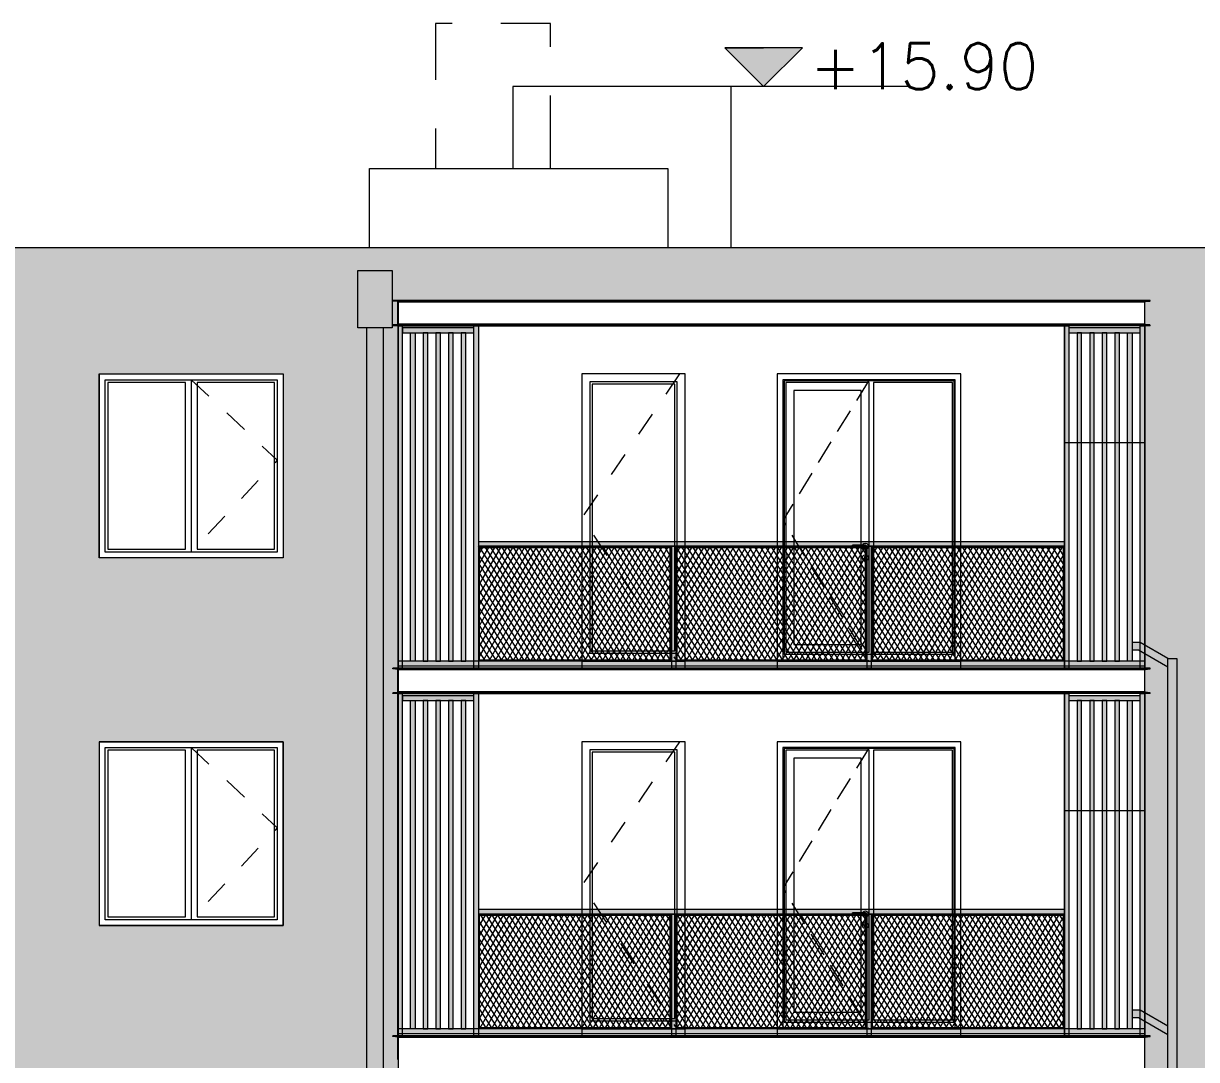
# Model space of a CAD drawing. Header units: metres. Extents: x 476297 to 476657, y 4620828 to 4621206.
# Drawn here: x 476566.92 to 476577.13, y 4621078.88 to 4621087.9 of the extents above; entities that cross this region are included whole.
import ezdxf

# ---------------------------------------------------------------- set-up
doc = ezdxf.new("R2010")
doc.units = ezdxf.units.M
doc.header["$MEASUREMENT"] = 0
for name, pattern in [('Dashed', [0.423333, 0.211667, -0.211667]), ('Hidden Line', [0.3175, 0.211667, -0.105833]), ('Long Dashed', [1.058333, 0.635, -0.423333])]:
    doc.linetypes.add(name, pattern=pattern)
for name, color, linetype in [('0_Pen_No__1', 7, 'Continuous'), ('0_Pen_No__250', 7, 'Continuous'), ('0_Pen_No__7', 7, 'Continuous'), ('2D Drafting - General_Pen_No__30_Pen_No__9_Pen_No__9', 7, 'Continuous'), ('2D Drafting - General_Pen_No__7', 7, 'Continuous'), ('New2D Drafting - General', 7, 'Continuous'), ('New2D Drafting - General_Pen_No__1', 7, 'Continuous'), ('New2D Drafting - General_Pen_No__30_Pen_No__9_Pen_No__9', 7, 'Continuous'), ('NewStructural - Bearing', 7, 'Continuous'), ('Structural - Bearing', 7, 'Continuous'), ('Structural - Bearing_Pen_No__7_Pen_No__7', 7, 'Continuous'), ('zoma_Pen_No__1', 7, 'Continuous')]:
    doc.layers.add(name, color=color, linetype=linetype)
pattern_1 = [(60, (476844.52715, 4621385.791044), (-0.038971143, 0.0225), []), (122.833095, (476844.52715, 4621385.791044), (0.0368060797, 0.01875), [])]

msp = doc.modelspace()

# ---------------------------------------------------------------- hatches: boundary and pattern name
at = {"layer": '0_Pen_No__250', "linetype": 'Continuous', "lineweight": 0}
for color, points in [(142, [(476573.361, 4621087.348), (476573.699, 4621087.685), (476573.024, 4621087.685)]), (250, [(476576.879, 4621082.371), (476576.639, 4621082.509), (476576.569, 4621082.509), (476576.569, 4621082.445), (476576.623, 4621082.445), (476576.879, 4621082.297)]), (250, [(476576.879, 4621071.446), (476576.879, 4621082.371), (476576.959, 4621082.371), (476576.96, 4621071.446)]), (250, [(476576.879, 4621079.097), (476576.879, 4621079.171), (476576.639, 4621079.309), (476576.569, 4621079.309), (476576.569, 4621079.245), (476576.623, 4621079.245)])]:
    msp.add_hatch(color=color, dxfattribs=at).paths.add_polyline_path(points)
at = {"layer": '2D Drafting - General_Pen_No__30_Pen_No__9_Pen_No__9', "linetype": 'Continuous', "lineweight": 0}
h = msp.add_hatch(dxfattribs=at)
h.set_pattern_fill('BRICK___RUNNING_BOND', color=252, style=0, pattern_type=2)
h.set_pattern_definition([(180, (476538.83115, 4621075.4791), (0, 0.06664), []), (90, (476538.83115, 4621075.4791), (0.2448, 0), [0.06664, -0.06664]), (90, (476538.70875, 4621075.54574), (0.2448, 0), [0.06664, -0.06664])])
h.paths.add_polyline_path([(476566.579, 4621079.146), (476566.579, 4621081.646), (476566.579, 4621082.346), (476566.579, 4621084.846), (476566.579, 4621085.945), (476584.049, 4621085.945), (476584.049, 4621085.486), (476584.049, 4621075.846), (476581.979, 4621075.846), (476581.979, 4621075.886), (476581.829, 4621075.886), (476581.829, 4621078.446), (476580.929, 4621078.446), (476580.929, 4621075.886), (476580.129, 4621075.886), (476580.129, 4621078.446), (476578.529, 4621078.446), (476578.529, 4621075.886), (476578.389, 4621075.886), (476578.389, 4621078.866), (476581.829, 4621078.866), (476581.979, 4621078.866), (476581.979, 4621079.086), (476581.829, 4621079.086), (476581.829, 4621081.646), (476580.929, 4621081.646), (476580.929, 4621079.086), (476580.129, 4621079.086), (476580.129, 4621081.646), (476578.529, 4621081.646), (476578.529, 4621079.086), (476578.389, 4621079.086), (476578.389, 4621082.066), (476581.979, 4621082.066), (476581.979, 4621082.286), (476581.829, 4621082.286), (476581.829, 4621084.846), (476580.929, 4621084.846), (476580.929, 4621082.286), (476580.129, 4621082.286), (476580.129, 4621084.846), (476578.529, 4621084.846), (476578.529, 4621082.286), (476578.389, 4621082.286), (476578.389, 4621085.266), (476581.979, 4621085.266), (476581.979, 4621085.486), (476577.579, 4621085.486), (476577.579, 4621085.266), (476577.579, 4621075.846), (476576.679, 4621075.846), (476576.679, 4621085.486), (476570.18, 4621085.486), (476570.179, 4621071.446), (476566.579, 4621071.446), (476566.579, 4621079.146)])
h.paths.add_polyline_path([(476569.179, 4621076.846), (476567.579, 4621076.846), (476567.579, 4621078.446), (476569.179, 4621078.446)], flags=0)
h.paths.add_polyline_path([(476567.579, 4621080.046), (476569.179, 4621080.046), (476569.179, 4621081.646), (476567.579, 4621081.646)], flags=0)
h.paths.add_polyline_path([(476567.579, 4621083.246), (476567.579, 4621084.846), (476569.179, 4621084.846), (476569.179, 4621083.246)], flags=0)
at = {"layer": 'New2D Drafting - General', "linetype": 'Continuous', "lineweight": 0}
h = msp.add_hatch(dxfattribs=at)
h.set_pattern_fill('BATT_INSULATION', style=0, pattern_type=2)
h.set_pattern_definition(pattern_1)
h.paths.add_polyline_path([(476570.889, 4621083.336), (476572.549, 4621083.336), (476572.549, 4621082.356), (476570.889, 4621082.356)])
h = msp.add_hatch(dxfattribs=at)
h.set_pattern_fill('BATT_INSULATION', style=0, pattern_type=2)
h.set_pattern_definition(pattern_1)
h.paths.add_polyline_path([(476572.609, 4621083.336), (476574.249, 4621083.336), (476574.249, 4621082.356), (476572.609, 4621082.356)])
h = msp.add_hatch(dxfattribs=at)
h.set_pattern_fill('BATT_INSULATION', style=0, pattern_type=2)
h.set_pattern_definition(pattern_1)
h.paths.add_polyline_path([(476574.309, 4621083.336), (476575.969, 4621083.336), (476575.969, 4621082.355), (476574.309, 4621082.355)])
h = msp.add_hatch(dxfattribs=at)
h.set_pattern_fill('BATT_INSULATION', style=0, pattern_type=2)
h.set_pattern_definition(pattern_1)
h.paths.add_polyline_path([(476570.889, 4621080.136), (476572.549, 4621080.136), (476572.549, 4621079.156), (476570.889, 4621079.156)])
h = msp.add_hatch(dxfattribs=at)
h.set_pattern_fill('BATT_INSULATION', style=0, pattern_type=2)
h.set_pattern_definition(pattern_1)
h.paths.add_polyline_path([(476572.609, 4621080.136), (476574.249, 4621080.136), (476574.249, 4621079.156), (476572.609, 4621079.156)])
h = msp.add_hatch(dxfattribs=at)
h.set_pattern_fill('BATT_INSULATION', style=0, pattern_type=2)
h.set_pattern_definition(pattern_1)
h.paths.add_polyline_path([(476574.309, 4621080.136), (476575.969, 4621080.136), (476575.969, 4621079.155), (476574.309, 4621079.155)])
at = {"layer": 'New2D Drafting - General_Pen_No__30_Pen_No__9_Pen_No__9', "linetype": 'Continuous', "lineweight": 0}
for points in [[(476570.129, 4621085.246), (476569.829, 4621085.246), (476569.829, 4621085.746), (476570.129, 4621085.746)], [(476569.904, 4621071.446), (476570.054, 4621071.446), (476570.054, 4621085.246), (476569.904, 4621085.246)], [(476570.219, 4621085.266), (476570.18, 4621085.266), (476570.18, 4621082.286), (476570.219, 4621082.286)], [(476570.219, 4621085.246), (476570.219, 4621085.205), (476570.839, 4621085.205), (476570.839, 4621085.246)], [(476570.289, 4621085.205), (476570.329, 4621085.205), (476570.329, 4621082.346), (476570.289, 4621082.346)], [(476570.439, 4621085.205), (476570.399, 4621085.205), (476570.399, 4621082.346), (476570.439, 4621082.346)], [(476570.549, 4621085.205), (476570.509, 4621085.205), (476570.509, 4621082.346), (476570.549, 4621082.346)], [(476570.659, 4621085.205), (476570.619, 4621085.205), (476570.619, 4621082.346), (476570.659, 4621082.346)], [(476570.769, 4621085.205), (476570.729, 4621085.205), (476570.729, 4621082.346), (476570.769, 4621082.346)], [(476570.839, 4621085.266), (476570.879, 4621085.266), (476570.879, 4621082.286), (476570.839, 4621082.286)], [(476575.979, 4621085.266), (476576.019, 4621085.266), (476576.019, 4621082.286), (476575.979, 4621082.286)], [(476576.019, 4621085.246), (476576.019, 4621085.205), (476576.639, 4621085.205), (476576.639, 4621085.246)], [(476576.129, 4621085.205), (476576.089, 4621085.205), (476576.089, 4621082.346), (476576.129, 4621082.346)], [(476576.239, 4621085.205), (476576.199, 4621085.205), (476576.199, 4621082.346), (476576.239, 4621082.346)], [(476576.349, 4621085.205), (476576.309, 4621085.205), (476576.309, 4621082.346), (476576.349, 4621082.346)], [(476576.459, 4621085.205), (476576.419, 4621085.205), (476576.419, 4621082.346), (476576.459, 4621082.346)], [(476576.529, 4621085.205), (476576.569, 4621085.205), (476576.569, 4621082.346), (476576.529, 4621082.346)], [(476576.639, 4621085.266), (476576.679, 4621085.266), (476576.679, 4621082.286), (476576.639, 4621082.286)], [(476570.879, 4621083.386), (476570.879, 4621083.346), (476575.979, 4621083.346), (476575.979, 4621083.386)], [(476570.879, 4621082.345), (476570.889, 4621082.355), (476570.889, 4621083.336), (476570.879, 4621083.346)], [(476572.549, 4621083.336), (476572.559, 4621083.346), (476570.879, 4621083.346), (476570.889, 4621083.336)], [(476572.559, 4621082.345), (476572.549, 4621082.355), (476572.549, 4621083.336), (476572.559, 4621083.346)], [(476572.559, 4621082.285), (476572.599, 4621082.285), (476572.599, 4621083.346), (476572.559, 4621083.346)], [(476574.249, 4621083.336), (476574.259, 4621083.346), (476572.599, 4621083.346), (476572.609, 4621083.336)], [(476572.599, 4621082.346), (476572.609, 4621082.356), (476572.609, 4621083.336), (476572.599, 4621083.346)], [(476574.259, 4621082.345), (476574.249, 4621082.355), (476574.249, 4621083.336), (476574.259, 4621083.346)], [(476574.259, 4621082.285), (476574.299, 4621082.285), (476574.299, 4621083.346), (476574.259, 4621083.346)], [(476575.969, 4621083.336), (476575.979, 4621083.346), (476574.299, 4621083.346), (476574.309, 4621083.336)], [(476574.299, 4621082.346), (476574.309, 4621082.356), (476574.309, 4621083.336), (476574.299, 4621083.346)], [(476575.979, 4621083.346), (476575.969, 4621083.336), (476575.969, 4621082.355), (476575.979, 4621082.346)], [(476570.179, 4621082.346), (476570.179, 4621082.306), (476576.679, 4621082.306), (476576.679, 4621082.346)], [(476572.549, 4621082.356), (476572.559, 4621082.346), (476570.879, 4621082.346), (476570.889, 4621082.356)], [(476574.249, 4621082.356), (476574.259, 4621082.346), (476572.599, 4621082.346), (476572.609, 4621082.356)], [(476575.969, 4621082.355), (476575.979, 4621082.346), (476574.299, 4621082.346), (476574.309, 4621082.356)], [(476570.219, 4621082.066), (476570.179, 4621082.066), (476570.179, 4621079.086), (476570.219, 4621079.086)], [(476570.219, 4621082.046), (476570.219, 4621082.005), (476570.839, 4621082.005), (476570.839, 4621082.046)], [(476570.839, 4621082.066), (476570.879, 4621082.066), (476570.879, 4621079.086), (476570.839, 4621079.086)], [(476575.979, 4621082.066), (476576.019, 4621082.066), (476576.019, 4621079.086), (476575.979, 4621079.086)], [(476576.019, 4621082.046), (476576.019, 4621082.005), (476576.639, 4621082.005), (476576.639, 4621082.046)], [(476576.639, 4621082.066), (476576.679, 4621082.066), (476576.679, 4621079.086), (476576.639, 4621079.086)], [(476570.289, 4621082.005), (476570.329, 4621082.005), (476570.329, 4621079.146), (476570.289, 4621079.146)], [(476570.439, 4621082.005), (476570.399, 4621082.005), (476570.399, 4621079.146), (476570.439, 4621079.146)], [(476570.549, 4621082.005), (476570.509, 4621082.005), (476570.509, 4621079.146), (476570.549, 4621079.146)], [(476570.659, 4621082.005), (476570.619, 4621082.005), (476570.619, 4621079.146), (476570.659, 4621079.146)], [(476570.769, 4621082.005), (476570.729, 4621082.005), (476570.729, 4621079.146), (476570.769, 4621079.146)], [(476576.129, 4621082.005), (476576.089, 4621082.005), (476576.089, 4621079.146), (476576.129, 4621079.146)], [(476576.239, 4621082.005), (476576.199, 4621082.005), (476576.199, 4621079.146), (476576.239, 4621079.146)], [(476576.349, 4621082.005), (476576.309, 4621082.005), (476576.309, 4621079.146), (476576.349, 4621079.146)], [(476576.459, 4621082.005), (476576.419, 4621082.005), (476576.419, 4621079.146), (476576.459, 4621079.146)], [(476576.529, 4621082.005), (476576.569, 4621082.005), (476576.569, 4621079.146), (476576.529, 4621079.146)], [(476570.879, 4621080.186), (476570.879, 4621080.146), (476575.979, 4621080.146), (476575.979, 4621080.186)], [(476570.879, 4621079.145), (476570.889, 4621079.155), (476570.889, 4621080.136), (476570.879, 4621080.146)], [(476572.549, 4621080.136), (476572.559, 4621080.146), (476570.879, 4621080.146), (476570.889, 4621080.136)], [(476572.559, 4621079.145), (476572.549, 4621079.155), (476572.549, 4621080.136), (476572.559, 4621080.146)], [(476572.559, 4621079.085), (476572.599, 4621079.085), (476572.599, 4621080.146), (476572.559, 4621080.146)], [(476574.249, 4621080.136), (476574.259, 4621080.146), (476572.599, 4621080.146), (476572.609, 4621080.136)], [(476572.599, 4621079.146), (476572.609, 4621079.156), (476572.609, 4621080.136), (476572.599, 4621080.146)], [(476574.259, 4621079.145), (476574.249, 4621079.155), (476574.249, 4621080.136), (476574.259, 4621080.146)], [(476574.259, 4621079.085), (476574.299, 4621079.085), (476574.299, 4621080.146), (476574.259, 4621080.146)], [(476575.969, 4621080.136), (476575.979, 4621080.146), (476574.299, 4621080.146), (476574.309, 4621080.136)], [(476574.299, 4621079.146), (476574.309, 4621079.156), (476574.309, 4621080.136), (476574.299, 4621080.146)], [(476575.979, 4621080.146), (476575.969, 4621080.136), (476575.969, 4621079.155), (476575.979, 4621079.146)], [(476572.549, 4621079.156), (476572.559, 4621079.146), (476570.879, 4621079.146), (476570.889, 4621079.156)], [(476574.249, 4621079.156), (476574.259, 4621079.146), (476572.599, 4621079.146), (476572.609, 4621079.156)], [(476575.969, 4621079.155), (476575.979, 4621079.146), (476574.299, 4621079.146), (476574.309, 4621079.156)], [(476570.179, 4621079.146), (476570.179, 4621079.106), (476576.679, 4621079.106), (476576.679, 4621079.146)]]:
    msp.add_hatch(color=255, dxfattribs=at).paths.add_polyline_path(points)

# ---------------------------------------------------------------- linework, layer by layer
at = {"layer": '0_Pen_No__1', "color": 7, "linetype": 'Continuous', "lineweight": 0, "flags": 128}
for points in [[(476573.361, 4621087.348), (476573.024, 4621087.685), (476573.361, 4621087.685)], [(476573.361, 4621087.348), (476573.699, 4621087.685), (476573.361, 4621087.685)], [(476574.623, 4621087.347), (476573.023, 4621087.348)]]:
    msp.add_lwpolyline(points, dxfattribs=at)
at = {"layer": '0_Pen_No__250', "color": 142, "linetype": 'Continuous', "lineweight": 0, "flags": 128}
msp.add_lwpolyline([(476573.361, 4621087.348), (476573.699, 4621087.685), (476573.024, 4621087.685)], close=True, dxfattribs=at)
at = {"layer": '0_Pen_No__250', "color": 7, "linetype": 'Continuous', "lineweight": 0, "flags": 128}
for points in [[(476576.879, 4621082.371), (476576.639, 4621082.509), (476576.569, 4621082.509), (476576.569, 4621082.445), (476576.623, 4621082.445), (476576.879, 4621082.297)], [(476576.879, 4621071.446), (476576.879, 4621082.371), (476576.959, 4621082.371), (476576.96, 4621071.446)], [(476576.879, 4621079.097), (476576.879, 4621079.171), (476576.639, 4621079.309), (476576.569, 4621079.309), (476576.569, 4621079.245), (476576.623, 4621079.245)]]:
    msp.add_lwpolyline(points, close=True, dxfattribs=at)
at = {"layer": '0_Pen_No__7', "color": 7, "linetype": 'Continuous', "lineweight": 0, "flags": 128}
for points in [[(476567.58, 4621084.846), (476569.18, 4621084.846), (476569.18, 4621083.246), (476567.58, 4621083.246)], [(476567.58, 4621081.646), (476569.18, 4621081.646), (476569.18, 4621080.046), (476567.58, 4621080.046)]]:
    msp.add_lwpolyline(points, close=True, dxfattribs=at)
at = {"layer": '2D Drafting - General_Pen_No__30_Pen_No__9_Pen_No__9', "color": 7, "linetype": 'Continuous', "lineweight": 0, "flags": 128}
for points in [[(476566.579, 4621085.945), (476584.049, 4621085.945), (476584.049, 4621085.486), (476584.049, 4621075.846)], [(476576.679, 4621075.846), (476576.679, 4621085.486), (476570.18, 4621085.486), (476570.179, 4621071.446)]]:
    msp.add_lwpolyline(points, dxfattribs=at)
for points in [[(476570.18, 4621085.266), (476575.979, 4621085.266), (476575.979, 4621082.286), (476575.079, 4621082.286), (476575.079, 4621084.846), (476573.479, 4621084.846), (476573.479, 4621082.286), (476572.679, 4621082.286), (476572.679, 4621084.846), (476571.779, 4621084.846), (476571.779, 4621082.286), (476570.18, 4621082.286)], [(476567.579, 4621083.246), (476567.579, 4621084.846), (476569.179, 4621084.846), (476569.179, 4621083.246)], [(476575.979, 4621079.086), (476575.079, 4621079.086), (476575.079, 4621081.646), (476573.479, 4621081.646), (476573.479, 4621079.086), (476572.679, 4621079.086), (476572.679, 4621081.646), (476571.779, 4621081.646), (476571.779, 4621079.086), (476570.179, 4621079.086), (476570.179, 4621082.066), (476575.979, 4621082.066)], [(476567.579, 4621080.046), (476569.179, 4621080.046), (476569.179, 4621081.646), (476567.579, 4621081.646)]]:
    msp.add_lwpolyline(points, close=True, dxfattribs=at)
at = {"layer": '2D Drafting - General_Pen_No__7', "color": 7, "linetype": 'Dashed', "lineweight": 0, "flags": 128}
for points in [[(476568.379, 4621084.796), (476569.129, 4621084.096), (476568.38, 4621083.296)], [(476572.628, 4621084.846), (476571.78, 4621083.597), (476572.606, 4621082.346)], [(476572.628, 4621081.646), (476571.78, 4621080.397), (476572.606, 4621079.146)], [(476568.379, 4621081.596), (476569.129, 4621080.896), (476568.38, 4621080.096)]]:
    msp.add_lwpolyline(points, dxfattribs=at)
at = {"layer": '2D Drafting - General_Pen_No__7', "color": 7, "linetype": 'Continuous', "lineweight": 0, "flags": 128}
for points in [[(476572.679, 4621084.846), (476571.779, 4621084.846), (476571.779, 4621082.346), (476572.679, 4621082.346)], [(476572.609, 4621084.776), (476571.849, 4621084.776), (476571.849, 4621082.416), (476572.609, 4621082.416)], [(476575.029, 4621084.796), (476573.529, 4621084.796), (476573.529, 4621082.346), (476575.029, 4621082.346)], [(476575.019, 4621084.786), (476573.539, 4621084.786), (476573.539, 4621082.406), (476575.019, 4621082.406)], [(476574.279, 4621084.771), (476573.554, 4621084.771), (476573.554, 4621082.426), (476574.279, 4621082.426)], [(476575.004, 4621084.771), (476574.319, 4621084.771), (476574.319, 4621082.426), (476575.004, 4621082.426)], [(476572.589, 4621084.756), (476571.869, 4621084.756), (476571.869, 4621082.436), (476572.589, 4621082.436)], [(476574.209, 4621084.701), (476573.624, 4621084.701), (476573.624, 4621082.491), (476574.209, 4621082.491)], [(476572.679, 4621081.646), (476571.779, 4621081.646), (476571.779, 4621079.146), (476572.679, 4621079.146)], [(476572.609, 4621081.576), (476571.849, 4621081.576), (476571.849, 4621079.216), (476572.609, 4621079.216)], [(476572.589, 4621081.556), (476571.869, 4621081.556), (476571.869, 4621079.236), (476572.589, 4621079.236)], [(476575.029, 4621081.596), (476573.529, 4621081.596), (476573.529, 4621079.146), (476575.029, 4621079.146)], [(476575.019, 4621081.586), (476573.539, 4621081.586), (476573.539, 4621079.206), (476575.019, 4621079.206)], [(476574.279, 4621081.571), (476573.554, 4621081.571), (476573.554, 4621079.226), (476574.279, 4621079.226)], [(476574.209, 4621081.501), (476573.624, 4621081.501), (476573.624, 4621079.291), (476574.209, 4621079.291)], [(476575.004, 4621081.571), (476574.319, 4621081.571), (476574.319, 4621079.226), (476575.004, 4621079.226)]]:
    msp.add_lwpolyline(points, close=True, dxfattribs=at)
for points in [[(476573.483, 4621082.346), (476575.079, 4621082.346), (476575.079, 4621084.846), (476573.479, 4621084.846)], [(476573.479, 4621084.846), (476573.479, 4621082.346), (476573.483, 4621082.346)], [(476573.483, 4621079.146), (476575.079, 4621079.146), (476575.079, 4621081.646), (476573.479, 4621081.646)], [(476573.479, 4621081.646), (476573.479, 4621079.146), (476573.483, 4621079.146)]]:
    msp.add_lwpolyline(points, dxfattribs=at)
at = {"layer": '2D Drafting - General_Pen_No__7', "color": 7, "linetype": 'Hidden Line', "lineweight": 0, "flags": 128}
for points in [[(476574.279, 4621084.796), (476573.529, 4621083.571), (476574.278, 4621082.347)], [(476574.279, 4621081.596), (476573.529, 4621080.371), (476574.278, 4621079.147)]]:
    msp.add_lwpolyline(points, dxfattribs=at)
at = {"layer": 'New2D Drafting - General', "color": 7, "linetype": 'Continuous', "lineweight": 0, "flags": 128}
for points in [[(476570.889, 4621083.336), (476572.549, 4621083.336), (476572.549, 4621082.356), (476570.889, 4621082.356)], [(476572.609, 4621083.336), (476574.249, 4621083.336), (476574.249, 4621082.356), (476572.609, 4621082.356)], [(476574.309, 4621083.336), (476575.969, 4621083.336), (476575.969, 4621082.355), (476574.309, 4621082.355)], [(476570.889, 4621080.136), (476572.549, 4621080.136), (476572.549, 4621079.156), (476570.889, 4621079.156)], [(476572.609, 4621080.136), (476574.249, 4621080.136), (476574.249, 4621079.156), (476572.609, 4621079.156)], [(476574.309, 4621080.136), (476575.969, 4621080.136), (476575.969, 4621079.155), (476574.309, 4621079.155)]]:
    msp.add_lwpolyline(points, close=True, dxfattribs=at)
at = {"layer": 'New2D Drafting - General_Pen_No__1', "color": 252, "linetype": 'Long Dashed', "lineweight": 0, "flags": 128}
msp.add_lwpolyline([(476571.506, 4621086.635), (476571.506, 4621087.896), (476570.506, 4621087.896), (476570.506, 4621086.635)], dxfattribs=at)
at = {"layer": 'New2D Drafting - General_Pen_No__30_Pen_No__9_Pen_No__9', "color": 7, "linetype": 'Continuous', "lineweight": 0, "flags": 128}
for points in [[(476570.129, 4621085.246), (476569.829, 4621085.246), (476569.829, 4621085.746), (476570.129, 4621085.746)], [(476569.904, 4621071.446), (476570.054, 4621071.446), (476570.054, 4621085.246), (476569.904, 4621085.246)], [(476570.219, 4621085.266), (476570.18, 4621085.266), (476570.18, 4621082.286), (476570.219, 4621082.286)], [(476570.219, 4621085.246), (476570.219, 4621085.205), (476570.839, 4621085.205), (476570.839, 4621085.246)], [(476570.289, 4621085.205), (476570.329, 4621085.205), (476570.329, 4621082.346), (476570.289, 4621082.346)], [(476570.439, 4621085.205), (476570.399, 4621085.205), (476570.399, 4621082.346), (476570.439, 4621082.346)], [(476570.549, 4621085.205), (476570.509, 4621085.205), (476570.509, 4621082.346), (476570.549, 4621082.346)], [(476570.659, 4621085.205), (476570.619, 4621085.205), (476570.619, 4621082.346), (476570.659, 4621082.346)], [(476570.769, 4621085.205), (476570.729, 4621085.205), (476570.729, 4621082.346), (476570.769, 4621082.346)], [(476570.839, 4621085.266), (476570.879, 4621085.266), (476570.879, 4621082.286), (476570.839, 4621082.286)], [(476575.979, 4621085.266), (476576.019, 4621085.266), (476576.019, 4621082.286), (476575.979, 4621082.286)], [(476576.019, 4621085.246), (476576.019, 4621085.205), (476576.639, 4621085.205), (476576.639, 4621085.246)], [(476576.129, 4621085.205), (476576.089, 4621085.205), (476576.089, 4621082.346), (476576.129, 4621082.346)], [(476576.239, 4621085.205), (476576.199, 4621085.205), (476576.199, 4621082.346), (476576.239, 4621082.346)], [(476576.349, 4621085.205), (476576.309, 4621085.205), (476576.309, 4621082.346), (476576.349, 4621082.346)], [(476576.459, 4621085.205), (476576.419, 4621085.205), (476576.419, 4621082.346), (476576.459, 4621082.346)], [(476576.529, 4621085.205), (476576.569, 4621085.205), (476576.569, 4621082.346), (476576.529, 4621082.346)], [(476576.639, 4621085.266), (476576.679, 4621085.266), (476576.679, 4621082.286), (476576.639, 4621082.286)], [(476575.979, 4621082.286), (476576.679, 4621082.286), (476576.679, 4621084.245), (476575.979, 4621084.245)], [(476570.879, 4621083.386), (476570.879, 4621083.346), (476575.979, 4621083.346), (476575.979, 4621083.386)], [(476570.879, 4621082.345), (476570.889, 4621082.355), (476570.889, 4621083.336), (476570.879, 4621083.346)], [(476572.549, 4621083.336), (476572.559, 4621083.346), (476570.879, 4621083.346), (476570.889, 4621083.336)], [(476572.559, 4621082.345), (476572.549, 4621082.355), (476572.549, 4621083.336), (476572.559, 4621083.346)], [(476572.559, 4621082.285), (476572.599, 4621082.285), (476572.599, 4621083.346), (476572.559, 4621083.346)], [(476574.249, 4621083.336), (476574.259, 4621083.346), (476572.599, 4621083.346), (476572.609, 4621083.336)], [(476572.599, 4621082.346), (476572.609, 4621082.356), (476572.609, 4621083.336), (476572.599, 4621083.346)], [(476574.259, 4621082.345), (476574.249, 4621082.355), (476574.249, 4621083.336), (476574.259, 4621083.346)], [(476574.259, 4621082.285), (476574.299, 4621082.285), (476574.299, 4621083.346), (476574.259, 4621083.346)], [(476575.969, 4621083.336), (476575.979, 4621083.346), (476574.299, 4621083.346), (476574.309, 4621083.336)], [(476574.299, 4621082.346), (476574.309, 4621082.356), (476574.309, 4621083.336), (476574.299, 4621083.346)], [(476575.979, 4621083.346), (476575.969, 4621083.336), (476575.969, 4621082.355), (476575.979, 4621082.346)], [(476570.179, 4621082.346), (476570.179, 4621082.306), (476576.679, 4621082.306), (476576.679, 4621082.346)], [(476572.549, 4621082.356), (476572.559, 4621082.346), (476570.879, 4621082.346), (476570.889, 4621082.356)], [(476574.249, 4621082.356), (476574.259, 4621082.346), (476572.599, 4621082.346), (476572.609, 4621082.356)], [(476575.969, 4621082.355), (476575.979, 4621082.346), (476574.299, 4621082.346), (476574.309, 4621082.356)], [(476570.219, 4621082.066), (476570.179, 4621082.066), (476570.179, 4621079.086), (476570.219, 4621079.086)], [(476570.219, 4621082.046), (476570.219, 4621082.005), (476570.839, 4621082.005), (476570.839, 4621082.046)], [(476570.839, 4621082.066), (476570.879, 4621082.066), (476570.879, 4621079.086), (476570.839, 4621079.086)], [(476575.979, 4621082.066), (476576.019, 4621082.066), (476576.019, 4621079.086), (476575.979, 4621079.086)], [(476576.019, 4621082.046), (476576.019, 4621082.005), (476576.639, 4621082.005), (476576.639, 4621082.046)], [(476576.639, 4621082.066), (476576.679, 4621082.066), (476576.679, 4621079.086), (476576.639, 4621079.086)], [(476570.289, 4621082.005), (476570.329, 4621082.005), (476570.329, 4621079.146), (476570.289, 4621079.146)], [(476570.439, 4621082.005), (476570.399, 4621082.005), (476570.399, 4621079.146), (476570.439, 4621079.146)], [(476570.549, 4621082.005), (476570.509, 4621082.005), (476570.509, 4621079.146), (476570.549, 4621079.146)], [(476570.659, 4621082.005), (476570.619, 4621082.005), (476570.619, 4621079.146), (476570.659, 4621079.146)], [(476570.769, 4621082.005), (476570.729, 4621082.005), (476570.729, 4621079.146), (476570.769, 4621079.146)], [(476576.129, 4621082.005), (476576.089, 4621082.005), (476576.089, 4621079.146), (476576.129, 4621079.146)], [(476576.239, 4621082.005), (476576.199, 4621082.005), (476576.199, 4621079.146), (476576.239, 4621079.146)], [(476576.349, 4621082.005), (476576.309, 4621082.005), (476576.309, 4621079.146), (476576.349, 4621079.146)], [(476576.459, 4621082.005), (476576.419, 4621082.005), (476576.419, 4621079.146), (476576.459, 4621079.146)], [(476576.529, 4621082.005), (476576.569, 4621082.005), (476576.569, 4621079.146), (476576.529, 4621079.146)], [(476575.979, 4621079.086), (476576.679, 4621079.086), (476576.679, 4621081.045), (476575.979, 4621081.045)], [(476570.879, 4621080.186), (476570.879, 4621080.146), (476575.979, 4621080.146), (476575.979, 4621080.186)], [(476570.879, 4621079.145), (476570.889, 4621079.155), (476570.889, 4621080.136), (476570.879, 4621080.146)], [(476572.549, 4621080.136), (476572.559, 4621080.146), (476570.879, 4621080.146), (476570.889, 4621080.136)], [(476572.559, 4621079.145), (476572.549, 4621079.155), (476572.549, 4621080.136), (476572.559, 4621080.146)], [(476572.559, 4621079.085), (476572.599, 4621079.085), (476572.599, 4621080.146), (476572.559, 4621080.146)], [(476574.249, 4621080.136), (476574.259, 4621080.146), (476572.599, 4621080.146), (476572.609, 4621080.136)], [(476572.599, 4621079.146), (476572.609, 4621079.156), (476572.609, 4621080.136), (476572.599, 4621080.146)], [(476574.259, 4621079.145), (476574.249, 4621079.155), (476574.249, 4621080.136), (476574.259, 4621080.146)], [(476574.259, 4621079.085), (476574.299, 4621079.085), (476574.299, 4621080.146), (476574.259, 4621080.146)], [(476575.969, 4621080.136), (476575.979, 4621080.146), (476574.299, 4621080.146), (476574.309, 4621080.136)], [(476574.299, 4621079.146), (476574.309, 4621079.156), (476574.309, 4621080.136), (476574.299, 4621080.146)], [(476575.979, 4621080.146), (476575.969, 4621080.136), (476575.969, 4621079.155), (476575.979, 4621079.146)], [(476572.549, 4621079.156), (476572.559, 4621079.146), (476570.879, 4621079.146), (476570.889, 4621079.156)], [(476574.249, 4621079.156), (476574.259, 4621079.146), (476572.599, 4621079.146), (476572.609, 4621079.156)], [(476575.969, 4621079.155), (476575.979, 4621079.146), (476574.299, 4621079.146), (476574.309, 4621079.156)], [(476570.179, 4621079.146), (476570.179, 4621079.106), (476576.679, 4621079.106), (476576.679, 4621079.146)]]:
    msp.add_lwpolyline(points, close=True, dxfattribs=at)
at = {"layer": 'NewStructural - Bearing', "color": 7, "linetype": 'Continuous', "lineweight": 0}
for p, q in [((476574.131, 4621083.353), (476574.128, 4621083.346)), ((476574.128, 4621083.346), (476574.131, 4621083.339)), ((476574.132, 4621083.353), (476574.129, 4621083.346)), ((476574.129, 4621083.346), (476574.132, 4621083.339)), ((476574.138, 4621083.356), (476574.131, 4621083.353)), ((476574.131, 4621083.339), (476574.138, 4621083.336)), ((476574.137, 4621083.353), (476574.135, 4621083.346)), ((476574.135, 4621083.346), (476574.137, 4621083.339)), ((476574.139, 4621083.356), (476574.138, 4621083.356)), ((476574.139, 4621083.336), (476574.138, 4621083.336)), ((476574.142, 4621083.356), (476574.139, 4621083.356)), ((476574.142, 4621083.336), (476574.139, 4621083.336)), ((476574.147, 4621083.356), (476574.142, 4621083.356)), ((476574.147, 4621083.336), (476574.142, 4621083.336)), ((476574.144, 4621083.353), (476574.143, 4621083.346)), ((476574.143, 4621083.346), (476574.144, 4621083.339)), ((476574.153, 4621083.356), (476574.147, 4621083.356)), ((476574.153, 4621083.336), (476574.147, 4621083.336)), ((476574.233, 4621083.356), (476574.153, 4621083.356)), ((476574.233, 4621083.336), (476574.153, 4621083.336)), ((476574.223, 4621083.356), (476574.224, 4621083.359)), ((476574.224, 4621083.332), (476574.223, 4621083.336)), ((476574.224, 4621083.359), (476574.234, 4621083.369)), ((476574.238, 4621083.356), (476574.233, 4621083.356)), ((476574.238, 4621083.336), (476574.233, 4621083.336)), ((476574.234, 4621083.369), (476574.248, 4621083.373)), ((476574.243, 4621083.356), (476574.238, 4621083.356)), ((476574.243, 4621083.336), (476574.238, 4621083.336)), ((476574.241, 4621083.353), (476574.242, 4621083.346)), ((476574.242, 4621083.346), (476574.241, 4621083.339)), ((476574.247, 4621083.356), (476574.243, 4621083.356)), ((476574.247, 4621083.336), (476574.243, 4621083.336)), ((476574.248, 4621083.356), (476574.247, 4621083.356)), ((476574.248, 4621083.336), (476574.247, 4621083.336)), ((476574.248, 4621083.373), (476574.261, 4621083.369)), ((476574.248, 4621083.356), (476574.255, 4621083.353)), ((476574.248, 4621083.353), (476574.251, 4621083.346)), ((476574.251, 4621083.346), (476574.248, 4621083.339)), ((476574.255, 4621083.339), (476574.248, 4621083.336)), ((476574.253, 4621083.353), (476574.256, 4621083.346)), ((476574.256, 4621083.346), (476574.253, 4621083.339)), ((476574.255, 4621083.353), (476574.258, 4621083.346)), ((476574.258, 4621083.346), (476574.255, 4621083.339)), ((476574.261, 4621083.369), (476574.271, 4621083.359)), ((476574.271, 4621083.359), (476574.275, 4621083.346)), ((476574.275, 4621083.346), (476574.271, 4621083.332)), ((476574.221, 4621083.246), (476574.224, 4621083.259)), ((476574.224, 4621083.232), (476574.221, 4621083.246)), ((476574.234, 4621083.322), (476574.224, 4621083.332)), ((476574.224, 4621083.259), (476574.234, 4621083.269)), ((476574.234, 4621083.222), (476574.224, 4621083.232)), ((476574.248, 4621083.319), (476574.234, 4621083.322)), ((476574.234, 4621083.269), (476574.248, 4621083.273)), ((476574.241, 4621083.257), (476574.24, 4621083.255)), ((476574.24, 4621083.255), (476574.243, 4621083.25)), ((476574.241, 4621083.257), (476574.242, 4621083.261)), ((476574.248, 4621083.263), (476574.242, 4621083.261)), ((476574.243, 4621083.25), (476574.243, 4621083.249)), ((476574.243, 4621083.249), (476574.243, 4621083.246)), ((476574.243, 4621083.246), (476574.243, 4621083.243)), ((476574.243, 4621083.243), (476574.243, 4621083.237)), ((476574.243, 4621083.237), (476574.243, 4621083.233)), ((476574.243, 4621083.233), (476574.244, 4621083.23)), ((476574.261, 4621083.322), (476574.248, 4621083.319)), ((476574.248, 4621083.273), (476574.261, 4621083.269)), ((476574.253, 4621083.261), (476574.248, 4621083.263)), ((476574.251, 4621083.23), (476574.253, 4621083.233)), ((476574.254, 4621083.257), (476574.253, 4621083.261)), ((476574.253, 4621083.25), (476574.255, 4621083.255)), ((476574.253, 4621083.249), (476574.253, 4621083.25)), ((476574.253, 4621083.249), (476574.253, 4621083.246)), ((476574.253, 4621083.246), (476574.253, 4621083.243)), ((476574.253, 4621083.243), (476574.253, 4621083.237)), ((476574.253, 4621083.237), (476574.253, 4621083.233)), ((476574.254, 4621083.257), (476574.255, 4621083.255)), ((476574.271, 4621083.332), (476574.261, 4621083.322)), ((476574.261, 4621083.269), (476574.271, 4621083.259)), ((476574.271, 4621083.232), (476574.261, 4621083.222)), ((476574.271, 4621083.259), (476574.275, 4621083.246)), ((476574.275, 4621083.246), (476574.271, 4621083.232)), ((476574.248, 4621083.219), (476574.234, 4621083.222)), ((476574.244, 4621083.23), (476574.248, 4621083.228)), ((476574.248, 4621083.228), (476574.251, 4621083.23)), ((476574.261, 4621083.222), (476574.248, 4621083.219)), ((476574.224, 4621080.159), (476574.234, 4621080.169)), ((476574.234, 4621080.169), (476574.248, 4621080.173)), ((476574.248, 4621080.173), (476574.261, 4621080.169)), ((476574.261, 4621080.169), (476574.271, 4621080.159)), ((476574.131, 4621080.153), (476574.128, 4621080.146)), ((476574.128, 4621080.146), (476574.131, 4621080.139)), ((476574.132, 4621080.153), (476574.129, 4621080.146)), ((476574.129, 4621080.146), (476574.132, 4621080.139)), ((476574.138, 4621080.156), (476574.131, 4621080.153)), ((476574.131, 4621080.139), (476574.138, 4621080.136)), ((476574.137, 4621080.153), (476574.135, 4621080.146)), ((476574.135, 4621080.146), (476574.137, 4621080.139)), ((476574.139, 4621080.156), (476574.138, 4621080.156)), ((476574.139, 4621080.136), (476574.138, 4621080.136)), ((476574.142, 4621080.156), (476574.139, 4621080.156)), ((476574.142, 4621080.136), (476574.139, 4621080.136)), ((476574.147, 4621080.156), (476574.142, 4621080.156)), ((476574.147, 4621080.136), (476574.142, 4621080.136)), ((476574.144, 4621080.153), (476574.143, 4621080.146)), ((476574.143, 4621080.146), (476574.144, 4621080.139)), ((476574.153, 4621080.156), (476574.147, 4621080.156)), ((476574.153, 4621080.136), (476574.147, 4621080.136)), ((476574.233, 4621080.156), (476574.153, 4621080.156)), ((476574.233, 4621080.136), (476574.153, 4621080.136)), ((476574.223, 4621080.156), (476574.224, 4621080.159)), ((476574.224, 4621080.132), (476574.223, 4621080.136)), ((476574.234, 4621080.122), (476574.224, 4621080.132)), ((476574.224, 4621080.059), (476574.234, 4621080.069)), ((476574.238, 4621080.156), (476574.233, 4621080.156)), ((476574.238, 4621080.136), (476574.233, 4621080.136)), ((476574.248, 4621080.119), (476574.234, 4621080.122)), ((476574.234, 4621080.069), (476574.248, 4621080.073)), ((476574.243, 4621080.156), (476574.238, 4621080.156)), ((476574.243, 4621080.136), (476574.238, 4621080.136)), ((476574.241, 4621080.153), (476574.242, 4621080.146)), ((476574.242, 4621080.146), (476574.241, 4621080.139)), ((476574.247, 4621080.156), (476574.243, 4621080.156)), ((476574.247, 4621080.136), (476574.243, 4621080.136)), ((476574.248, 4621080.156), (476574.247, 4621080.156)), ((476574.248, 4621080.136), (476574.247, 4621080.136)), ((476574.248, 4621080.156), (476574.255, 4621080.153)), ((476574.248, 4621080.153), (476574.251, 4621080.146)), ((476574.251, 4621080.146), (476574.248, 4621080.139)), ((476574.255, 4621080.139), (476574.248, 4621080.136)), ((476574.261, 4621080.122), (476574.248, 4621080.119)), ((476574.248, 4621080.073), (476574.261, 4621080.069)), ((476574.253, 4621080.153), (476574.256, 4621080.146)), ((476574.256, 4621080.146), (476574.253, 4621080.139)), ((476574.255, 4621080.153), (476574.258, 4621080.146)), ((476574.258, 4621080.146), (476574.255, 4621080.139)), ((476574.271, 4621080.132), (476574.261, 4621080.122)), ((476574.261, 4621080.069), (476574.271, 4621080.059)), ((476574.271, 4621080.159), (476574.275, 4621080.146)), ((476574.275, 4621080.146), (476574.271, 4621080.132)), ((476574.221, 4621080.046), (476574.224, 4621080.059)), ((476574.224, 4621080.032), (476574.221, 4621080.046)), ((476574.234, 4621080.022), (476574.224, 4621080.032)), ((476574.248, 4621080.019), (476574.234, 4621080.022)), ((476574.241, 4621080.057), (476574.24, 4621080.055)), ((476574.24, 4621080.055), (476574.243, 4621080.05)), ((476574.241, 4621080.057), (476574.242, 4621080.061)), ((476574.248, 4621080.063), (476574.242, 4621080.061)), ((476574.243, 4621080.05), (476574.243, 4621080.049)), ((476574.243, 4621080.049), (476574.243, 4621080.046)), ((476574.243, 4621080.046), (476574.243, 4621080.043)), ((476574.243, 4621080.043), (476574.243, 4621080.037)), ((476574.243, 4621080.037), (476574.243, 4621080.033)), ((476574.243, 4621080.033), (476574.244, 4621080.03)), ((476574.244, 4621080.03), (476574.248, 4621080.028)), ((476574.253, 4621080.061), (476574.248, 4621080.063)), ((476574.248, 4621080.028), (476574.251, 4621080.03)), ((476574.261, 4621080.022), (476574.248, 4621080.019)), ((476574.251, 4621080.03), (476574.253, 4621080.033)), ((476574.254, 4621080.057), (476574.253, 4621080.061)), ((476574.253, 4621080.05), (476574.255, 4621080.055)), ((476574.253, 4621080.049), (476574.253, 4621080.05)), ((476574.253, 4621080.049), (476574.253, 4621080.046)), ((476574.253, 4621080.046), (476574.253, 4621080.043)), ((476574.253, 4621080.043), (476574.253, 4621080.037)), ((476574.253, 4621080.037), (476574.253, 4621080.033)), ((476574.254, 4621080.057), (476574.255, 4621080.055)), ((476574.271, 4621080.032), (476574.261, 4621080.022)), ((476574.271, 4621080.059), (476574.275, 4621080.046)), ((476574.275, 4621080.046), (476574.271, 4621080.032))]:
    msp.add_line(p, q, dxfattribs=at)
for points in [[(476573.079, 4621085.945), (476573.079, 4621087.348), (476571.179, 4621087.348), (476571.179, 4621086.635)], [(476569.93, 4621085.945), (476569.93, 4621086.635), (476572.529, 4621086.635), (476572.529, 4621085.945)]]:
    msp.add_lwpolyline(points, dxfattribs=at)
at = {"layer": 'Structural - Bearing', "color": 7, "linetype": 'Continuous', "lineweight": 0}
for p, q in [((476570.133, 4621085.483), (476570.133, 4621085.486)), ((476576.726, 4621085.486), (476570.133, 4621085.486)), ((476570.133, 4621085.481), (476570.133, 4621085.483)), ((476576.726, 4621085.483), (476570.133, 4621085.483)), ((476570.135, 4621085.48), (476570.133, 4621085.481)), ((476570.136, 4621085.479), (476570.135, 4621085.48)), ((476570.137, 4621085.479), (476570.136, 4621085.479)), ((476570.175, 4621085.475), (476570.137, 4621085.479)), ((476576.721, 4621085.479), (476570.137, 4621085.479)), ((476576.684, 4621085.475), (476576.721, 4621085.479)), ((476576.721, 4621085.479), (476576.722, 4621085.479)), ((476576.722, 4621085.479), (476576.724, 4621085.48)), ((476576.724, 4621085.48), (476576.725, 4621085.481)), ((476576.725, 4621085.481), (476576.726, 4621085.483)), ((476576.726, 4621085.483), (476576.726, 4621085.486)), ((476570.176, 4621085.475), (476570.175, 4621085.475)), ((476576.684, 4621085.475), (476570.175, 4621085.475)), ((476570.178, 4621085.474), (476570.176, 4621085.475)), ((476570.179, 4621085.473), (476570.178, 4621085.474)), ((476570.179, 4621085.471), (476570.179, 4621085.473)), ((476570.179, 4621085.28), (476570.179, 4621085.471)), ((476576.679, 4621085.471), (476570.179, 4621085.471)), ((476576.679, 4621085.471), (476576.68, 4621085.473)), ((476576.679, 4621085.28), (476576.679, 4621085.471)), ((476576.68, 4621085.473), (476576.681, 4621085.474)), ((476576.681, 4621085.474), (476576.683, 4621085.475)), ((476576.683, 4621085.475), (476576.684, 4621085.475)), ((476570.137, 4621085.272), (476570.175, 4621085.276)), ((476570.175, 4621085.276), (476570.176, 4621085.276)), ((476576.684, 4621085.276), (476570.175, 4621085.276)), ((476570.176, 4621085.276), (476570.178, 4621085.277)), ((476570.178, 4621085.277), (476570.179, 4621085.278)), ((476570.179, 4621085.278), (476570.179, 4621085.28)), ((476576.679, 4621085.28), (476570.179, 4621085.28)), ((476576.68, 4621085.278), (476576.679, 4621085.28)), ((476576.681, 4621085.277), (476576.68, 4621085.278)), ((476576.683, 4621085.276), (476576.681, 4621085.277)), ((476576.684, 4621085.276), (476576.683, 4621085.276)), ((476576.721, 4621085.272), (476576.684, 4621085.276)), ((476570.133, 4621085.27), (476570.135, 4621085.271)), ((476570.133, 4621085.268), (476570.133, 4621085.27)), ((476570.133, 4621085.266), (476570.133, 4621085.268)), ((476576.726, 4621085.268), (476570.133, 4621085.268)), ((476576.726, 4621085.266), (476570.133, 4621085.266)), ((476570.135, 4621085.271), (476570.136, 4621085.272)), ((476570.136, 4621085.272), (476570.137, 4621085.272)), ((476576.721, 4621085.272), (476570.137, 4621085.272)), ((476576.722, 4621085.272), (476576.721, 4621085.272)), ((476576.724, 4621085.271), (476576.722, 4621085.272)), ((476576.725, 4621085.27), (476576.724, 4621085.271)), ((476576.726, 4621085.268), (476576.725, 4621085.27)), ((476576.726, 4621085.266), (476576.726, 4621085.268)), ((476570.133, 4621082.283), (476570.133, 4621082.286)), ((476576.726, 4621082.286), (476570.133, 4621082.286)), ((476570.133, 4621082.281), (476570.133, 4621082.283)), ((476576.726, 4621082.283), (476570.133, 4621082.283)), ((476570.135, 4621082.28), (476570.133, 4621082.281)), ((476570.136, 4621082.279), (476570.135, 4621082.28)), ((476570.137, 4621082.279), (476570.136, 4621082.279)), ((476570.175, 4621082.275), (476570.137, 4621082.279)), ((476576.721, 4621082.279), (476570.137, 4621082.279)), ((476570.176, 4621082.275), (476570.175, 4621082.275)), ((476576.684, 4621082.275), (476570.175, 4621082.275)), ((476570.178, 4621082.274), (476570.176, 4621082.275)), ((476570.179, 4621082.273), (476570.178, 4621082.274)), ((476570.179, 4621082.271), (476570.179, 4621082.273)), ((476570.179, 4621082.08), (476570.179, 4621082.271)), ((476576.679, 4621082.271), (476570.179, 4621082.271)), ((476576.679, 4621082.271), (476576.68, 4621082.273)), ((476576.679, 4621082.08), (476576.679, 4621082.271)), ((476576.68, 4621082.273), (476576.681, 4621082.274)), ((476576.681, 4621082.274), (476576.683, 4621082.275)), ((476576.683, 4621082.275), (476576.684, 4621082.275)), ((476576.684, 4621082.275), (476576.721, 4621082.279)), ((476576.721, 4621082.279), (476576.722, 4621082.279)), ((476576.722, 4621082.279), (476576.724, 4621082.28)), ((476576.724, 4621082.28), (476576.725, 4621082.281)), ((476576.725, 4621082.281), (476576.726, 4621082.283)), ((476576.726, 4621082.283), (476576.726, 4621082.286)), ((476570.133, 4621082.07), (476570.135, 4621082.071)), ((476570.133, 4621082.068), (476570.133, 4621082.07)), ((476570.133, 4621082.066), (476570.133, 4621082.068)), ((476576.726, 4621082.068), (476570.133, 4621082.068)), ((476576.726, 4621082.066), (476570.133, 4621082.066)), ((476570.135, 4621082.071), (476570.136, 4621082.072)), ((476570.136, 4621082.072), (476570.137, 4621082.072)), ((476570.137, 4621082.072), (476570.175, 4621082.076)), ((476576.721, 4621082.072), (476570.137, 4621082.072)), ((476570.175, 4621082.076), (476570.176, 4621082.076)), ((476576.684, 4621082.076), (476570.175, 4621082.076)), ((476570.176, 4621082.076), (476570.178, 4621082.077)), ((476570.178, 4621082.077), (476570.179, 4621082.078)), ((476570.179, 4621082.078), (476570.179, 4621082.08)), ((476576.679, 4621082.08), (476570.179, 4621082.08)), ((476576.68, 4621082.078), (476576.679, 4621082.08)), ((476576.681, 4621082.077), (476576.68, 4621082.078)), ((476576.683, 4621082.076), (476576.681, 4621082.077)), ((476576.684, 4621082.076), (476576.683, 4621082.076)), ((476576.721, 4621082.072), (476576.684, 4621082.076)), ((476576.722, 4621082.072), (476576.721, 4621082.072)), ((476576.724, 4621082.071), (476576.722, 4621082.072)), ((476576.725, 4621082.07), (476576.724, 4621082.071)), ((476576.726, 4621082.068), (476576.725, 4621082.07)), ((476576.726, 4621082.066), (476576.726, 4621082.068)), ((476570.133, 4621079.083), (476570.133, 4621079.086)), ((476576.726, 4621079.086), (476570.133, 4621079.086)), ((476570.133, 4621079.081), (476570.133, 4621079.083)), ((476576.726, 4621079.083), (476570.133, 4621079.083)), ((476570.135, 4621079.08), (476570.133, 4621079.081)), ((476570.136, 4621079.079), (476570.135, 4621079.08)), ((476570.137, 4621079.079), (476570.136, 4621079.079)), ((476570.175, 4621079.075), (476570.137, 4621079.079)), ((476576.721, 4621079.079), (476570.137, 4621079.079)), ((476570.176, 4621079.075), (476570.175, 4621079.075)), ((476576.684, 4621079.075), (476570.175, 4621079.075)), ((476570.178, 4621079.074), (476570.176, 4621079.075)), ((476570.179, 4621079.073), (476570.178, 4621079.074)), ((476570.179, 4621079.071), (476570.179, 4621079.073)), ((476570.179, 4621078.88), (476570.179, 4621079.071)), ((476576.679, 4621079.071), (476570.179, 4621079.071)), ((476576.679, 4621079.071), (476576.68, 4621079.073)), ((476576.679, 4621078.88), (476576.679, 4621079.071)), ((476576.68, 4621079.073), (476576.681, 4621079.074)), ((476576.681, 4621079.074), (476576.683, 4621079.075)), ((476576.683, 4621079.075), (476576.684, 4621079.075)), ((476576.684, 4621079.075), (476576.721, 4621079.079)), ((476576.721, 4621079.079), (476576.722, 4621079.079)), ((476576.722, 4621079.079), (476576.724, 4621079.08)), ((476576.724, 4621079.08), (476576.725, 4621079.081)), ((476576.725, 4621079.081), (476576.726, 4621079.083)), ((476576.726, 4621079.083), (476576.726, 4621079.086))]:
    msp.add_line(p, q, dxfattribs=at)
at = {"layer": 'Structural - Bearing_Pen_No__7_Pen_No__7', "color": 7, "linetype": 'Continuous', "lineweight": 0}
for p, q in [((476567.63, 4621084.796), (476569.129, 4621084.796)), ((476567.63, 4621083.296), (476567.63, 4621084.796)), ((476568.33, 4621084.771), (476567.655, 4621084.771)), ((476567.655, 4621084.771), (476567.655, 4621083.321)), ((476568.33, 4621083.321), (476568.33, 4621084.771)), ((476568.38, 4621084.796), (476568.38, 4621084.771)), ((476568.38, 4621084.771), (476568.38, 4621083.296)), ((476569.104, 4621084.771), (476568.43, 4621084.771)), ((476568.43, 4621084.771), (476568.43, 4621083.321)), ((476569.104, 4621083.321), (476569.104, 4621084.771)), ((476569.129, 4621084.796), (476569.129, 4621083.296)), ((476569.129, 4621083.296), (476567.63, 4621083.296)), ((476567.655, 4621083.321), (476568.33, 4621083.321)), ((476568.43, 4621083.321), (476569.104, 4621083.321)), ((476567.63, 4621081.596), (476569.129, 4621081.596)), ((476567.63, 4621080.096), (476567.63, 4621081.596)), ((476568.33, 4621081.571), (476567.655, 4621081.571)), ((476567.655, 4621081.571), (476567.655, 4621080.121)), ((476568.33, 4621080.121), (476568.33, 4621081.571)), ((476568.38, 4621081.596), (476568.38, 4621081.571)), ((476568.38, 4621081.571), (476568.38, 4621080.096)), ((476569.104, 4621081.571), (476568.43, 4621081.571)), ((476568.43, 4621081.571), (476568.43, 4621080.121)), ((476569.104, 4621080.121), (476569.104, 4621081.571)), ((476569.129, 4621081.596), (476569.129, 4621080.096)), ((476569.129, 4621080.096), (476567.63, 4621080.096)), ((476567.655, 4621080.121), (476568.33, 4621080.121)), ((476568.43, 4621080.121), (476569.104, 4621080.121))]:
    msp.add_line(p, q, dxfattribs=at)

# ---------------------------------------------------------------- texts
at = {"layer": 'zoma_Pen_No__1', "color": 142, "linetype": 'Continuous', "lineweight": 0, "insert": (476573.763, 4621087.324), "char_height": 0.4, "attachment_point": 7, "rotation": 359.986}
msp.add_mtext('\\A1;{\\pql;\\Ftxt.shx;+1\\Ftxt.shx;5\\Ftxt.shx;.\\Ftxt.shx;9\\Ftxt.shx;0}', dxfattribs=at)

doc.saveas('drawing.dxf')
